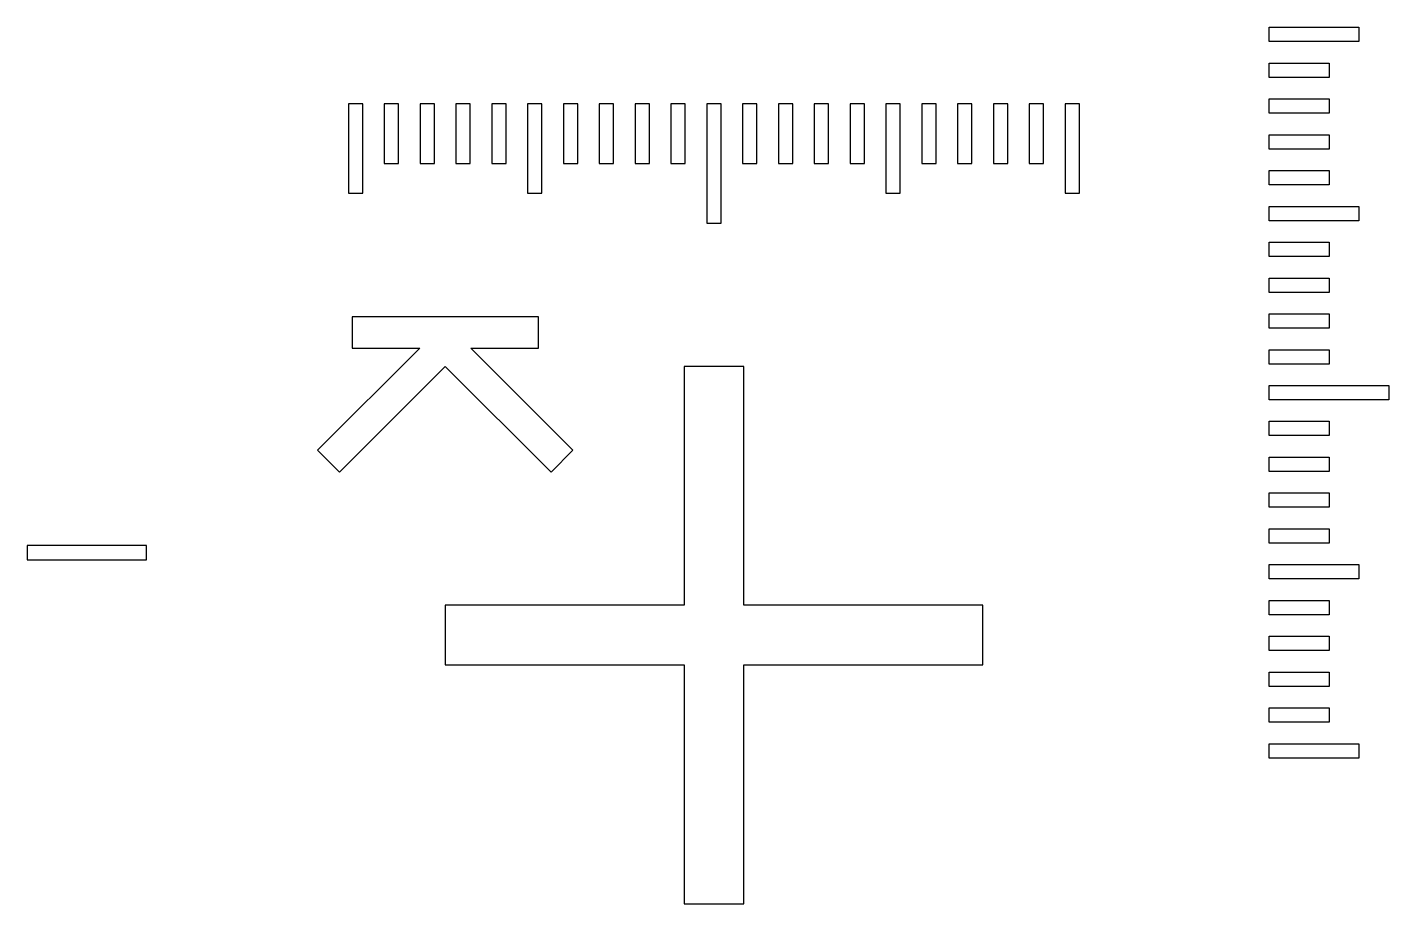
# Model space of a CAD drawing. Extents: x -24531 to 102469, y 86631 to 213631.
# Drawn here: x 53407 to 54547, y 164423 to 165157 of the extents above; entities that cross this region are included whole.
import ezdxf

# ---------------------------------------------------------------- set-up
doc = ezdxf.new("R2010")
doc.units = 13
doc.layers.add('CL - Main', color=150, linetype='Continuous')

msp = doc.modelspace()

# ---------------------------------------------------------------- linework, layer by layer
at = {"layer": 'CL - Main'}
for p, q in [((54447.1, 165157.4), (54522.1, 165157.4)), ((54447.1, 165145.4), (54447.1, 165157.4)), ((54522.1, 165157.4), (54522.1, 165145.4)), ((54522.1, 165145.4), (54447.1, 165145.4)), ((54447.1, 165127.4), (54497.1, 165127.4)), ((54447.1, 165115.4), (54447.1, 165127.4)), ((54497.1, 165127.4), (54497.1, 165115.4)), ((54497.1, 165115.4), (54447.1, 165115.4)), ((54447.1, 165097.4), (54497.1, 165097.4)), ((54447.1, 165085.4), (54447.1, 165097.4)), ((54497.1, 165097.4), (54497.1, 165085.4)), ((53676.1, 165093.4), (53676.1, 165018.4)), ((53688.1, 165093.4), (53676.1, 165093.4)), ((53688.1, 165018.4), (53688.1, 165093.4)), ((53706.1, 165093.4), (53706.1, 165043.4)), ((53718.1, 165093.4), (53706.1, 165093.4)), ((53718.1, 165043.4), (53718.1, 165093.4)), ((53736.1, 165093.4), (53736.1, 165043.4)), ((53748.1, 165093.4), (53736.1, 165093.4)), ((53748.1, 165043.4), (53748.1, 165093.4)), ((53766.1, 165093.4), (53766.1, 165043.4)), ((53778.1, 165093.4), (53766.1, 165093.4)), ((53778.1, 165043.4), (53778.1, 165093.4)), ((53796.1, 165093.4), (53796.1, 165043.4)), ((53808.1, 165093.4), (53796.1, 165093.4)), ((53808.1, 165043.4), (53808.1, 165093.4)), ((53826.1, 165093.4), (53826.1, 165018.4)), ((53838.1, 165093.4), (53826.1, 165093.4)), ((53838.1, 165018.4), (53838.1, 165093.4)), ((53856.1, 165093.4), (53856.1, 165043.4)), ((53868.1, 165093.4), (53856.1, 165093.4)), ((53868.1, 165043.4), (53868.1, 165093.4)), ((53886.1, 165093.4), (53886.1, 165043.4)), ((53898.1, 165093.4), (53886.1, 165093.4)), ((53898.1, 165043.4), (53898.1, 165093.4)), ((53916.1, 165093.4), (53916.1, 165043.4)), ((53928.1, 165093.4), (53916.1, 165093.4)), ((53928.1, 165043.4), (53928.1, 165093.4)), ((53946.1, 165093.4), (53946.1, 165043.4)), ((53958.1, 165093.4), (53946.1, 165093.4)), ((53958.1, 165043.4), (53958.1, 165093.4)), ((53976.1, 165093.4), (53976.1, 164993.4)), ((53988.1, 165093.4), (53976.1, 165093.4)), ((53988.1, 164993.4), (53988.1, 165093.4)), ((54006.1, 165093.4), (54006.1, 165043.4)), ((54018.1, 165093.4), (54006.1, 165093.4)), ((54018.1, 165043.4), (54018.1, 165093.4)), ((54036.1, 165093.4), (54036.1, 165043.4)), ((54048.1, 165093.4), (54036.1, 165093.4)), ((54048.1, 165043.4), (54048.1, 165093.4)), ((54066.1, 165093.4), (54066.1, 165043.4)), ((54078.1, 165093.4), (54066.1, 165093.4)), ((54078.1, 165043.4), (54078.1, 165093.4)), ((54096.1, 165093.4), (54096.1, 165043.4)), ((54108.1, 165093.4), (54096.1, 165093.4)), ((54108.1, 165043.4), (54108.1, 165093.4)), ((54126.1, 165093.4), (54126.1, 165018.4)), ((54138.1, 165093.4), (54126.1, 165093.4)), ((54138.1, 165018.4), (54138.1, 165093.4)), ((54156.1, 165093.4), (54156.1, 165043.4)), ((54168.1, 165093.4), (54156.1, 165093.4)), ((54168.1, 165043.4), (54168.1, 165093.4)), ((54186.1, 165093.4), (54186.1, 165043.4)), ((54198.1, 165093.4), (54186.1, 165093.4)), ((54198.1, 165043.4), (54198.1, 165093.4)), ((54216.1, 165093.4), (54216.1, 165043.4)), ((54228.1, 165093.4), (54216.1, 165093.4)), ((54228.1, 165043.4), (54228.1, 165093.4)), ((54246.1, 165093.4), (54246.1, 165043.4)), ((54258.1, 165093.4), (54246.1, 165093.4)), ((54258.1, 165043.4), (54258.1, 165093.4)), ((54276.1, 165093.4), (54276.1, 165018.4)), ((54288.1, 165093.4), (54276.1, 165093.4)), ((54288.1, 165018.4), (54288.1, 165093.4)), ((54497.1, 165085.4), (54447.1, 165085.4)), ((54447.1, 165067.4), (54497.1, 165067.4)), ((54447.1, 165055.4), (54447.1, 165067.4)), ((54497.1, 165067.4), (54497.1, 165055.4)), ((54497.1, 165055.4), (54447.1, 165055.4)), ((53706.1, 165043.4), (53718.1, 165043.4)), ((53736.1, 165043.4), (53748.1, 165043.4)), ((53766.1, 165043.4), (53778.1, 165043.4)), ((53796.1, 165043.4), (53808.1, 165043.4)), ((53856.1, 165043.4), (53868.1, 165043.4)), ((53886.1, 165043.4), (53898.1, 165043.4)), ((53916.1, 165043.4), (53928.1, 165043.4)), ((53946.1, 165043.4), (53958.1, 165043.4)), ((54006.1, 165043.4), (54018.1, 165043.4)), ((54036.1, 165043.4), (54048.1, 165043.4)), ((54066.1, 165043.4), (54078.1, 165043.4)), ((54096.1, 165043.4), (54108.1, 165043.4)), ((54156.1, 165043.4), (54168.1, 165043.4)), ((54186.1, 165043.4), (54198.1, 165043.4)), ((54216.1, 165043.4), (54228.1, 165043.4)), ((54246.1, 165043.4), (54258.1, 165043.4)), ((54447.1, 165037.4), (54497.1, 165037.4)), ((54447.1, 165025.4), (54447.1, 165037.4)), ((54497.1, 165037.4), (54497.1, 165025.4)), ((53676.1, 165018.4), (53688.1, 165018.4)), ((53826.1, 165018.4), (53838.1, 165018.4)), ((54126.1, 165018.4), (54138.1, 165018.4)), ((54276.1, 165018.4), (54288.1, 165018.4)), ((54497.1, 165025.4), (54447.1, 165025.4)), ((54447.1, 165007.4), (54522.1, 165007.4)), ((54447.1, 164995.4), (54447.1, 165007.4)), ((54522.1, 165007.4), (54522.1, 164995.4)), ((53976.1, 164993.4), (53988.1, 164993.4)), ((54522.1, 164995.4), (54447.1, 164995.4)), ((54447.1, 164977.4), (54497.1, 164977.4)), ((54447.1, 164965.4), (54447.1, 164977.4)), ((54497.1, 164977.4), (54497.1, 164965.4)), ((54497.1, 164965.4), (54447.1, 164965.4)), ((54447.1, 164947.4), (54497.1, 164947.4)), ((54447.1, 164935.4), (54447.1, 164947.4)), ((54497.1, 164947.4), (54497.1, 164935.4)), ((54497.1, 164935.4), (54447.1, 164935.4)), ((53679.1, 164914.8), (53679.1, 164888.8)), ((53835.1, 164914.8), (53679.1, 164914.8)), ((53835.1, 164888.8), (53835.1, 164914.8)), ((54447.1, 164917.4), (54497.1, 164917.4)), ((54447.1, 164905.4), (54447.1, 164917.4)), ((54497.1, 164917.4), (54497.1, 164905.4)), ((54497.1, 164905.4), (54447.1, 164905.4)), ((53735.7, 164888.8), (53650.2, 164803.3)), ((53679.1, 164888.8), (53735.7, 164888.8)), ((53778.5, 164888.8), (53835.1, 164888.8)), ((53778.5, 164888.8), (53864, 164803.3)), ((54447.1, 164887.4), (54497.1, 164887.4)), ((54447.1, 164875.4), (54447.1, 164887.4)), ((54497.1, 164887.4), (54497.1, 164875.4)), ((53757.1, 164873.4), (53668.6, 164784.9)), ((53757.1, 164873.4), (53845.7, 164784.9)), ((53957.1, 164873.4), (53957.1, 164673.4)), ((54007.1, 164873.4), (53957.1, 164873.4)), ((54007.1, 164673.4), (54007.1, 164873.4)), ((54497.1, 164875.4), (54447.1, 164875.4)), ((54447.1, 164857.4), (54547.1, 164857.4)), ((54447.1, 164845.4), (54447.1, 164857.4)), ((54547.1, 164857.4), (54547.1, 164845.4)), ((54547.1, 164845.4), (54447.1, 164845.4)), ((54447.1, 164827.4), (54497.1, 164827.4)), ((54447.1, 164815.4), (54447.1, 164827.4)), ((54497.1, 164827.4), (54497.1, 164815.4)), ((54497.1, 164815.4), (54447.1, 164815.4)), ((53650.2, 164803.3), (53668.6, 164784.9)), ((53864, 164803.3), (53845.7, 164784.9)), ((54447.1, 164797.4), (54497.1, 164797.4)), ((54447.1, 164785.4), (54447.1, 164797.4)), ((54497.1, 164797.4), (54497.1, 164785.4)), ((54497.1, 164785.4), (54447.1, 164785.4)), ((54447.1, 164767.4), (54497.1, 164767.4)), ((54447.1, 164755.4), (54447.1, 164767.4)), ((54497.1, 164767.4), (54497.1, 164755.4)), ((54497.1, 164755.4), (54447.1, 164755.4)), ((54447.1, 164737.4), (54497.1, 164737.4)), ((54447.1, 164725.4), (54447.1, 164737.4)), ((54497.1, 164737.4), (54497.1, 164725.4)), ((53507.1, 164723.4), (53407.1, 164723.4)), ((53407.1, 164723.4), (53407.1, 164711.4)), ((53507.1, 164711.4), (53507.1, 164723.4)), ((54497.1, 164725.4), (54447.1, 164725.4)), ((53407.1, 164711.4), (53507.1, 164711.4)), ((54447.1, 164707.4), (54522.1, 164707.4)), ((54447.1, 164695.4), (54447.1, 164707.4)), ((54522.1, 164707.4), (54522.1, 164695.4)), ((54522.1, 164695.4), (54447.1, 164695.4)), ((53957.1, 164673.4), (53757.1, 164673.4)), ((53757.1, 164673.4), (53757.1, 164623.4)), ((54207.1, 164673.4), (54007.1, 164673.4)), ((54207.1, 164623.4), (54207.1, 164673.4)), ((54447.1, 164677.4), (54497.1, 164677.4)), ((54447.1, 164665.4), (54447.1, 164677.4)), ((54497.1, 164677.4), (54497.1, 164665.4)), ((54497.1, 164665.4), (54447.1, 164665.4)), ((54447.1, 164647.4), (54497.1, 164647.4)), ((54447.1, 164635.4), (54447.1, 164647.4)), ((54497.1, 164647.4), (54497.1, 164635.4)), ((54497.1, 164635.4), (54447.1, 164635.4)), ((53757.1, 164623.4), (53957.1, 164623.4)), ((53957.1, 164623.4), (53957.1, 164423.4)), ((54007.1, 164423.4), (54007.1, 164623.4)), ((54007.1, 164623.4), (54207.1, 164623.4)), ((54447.1, 164617.4), (54497.1, 164617.4)), ((54447.1, 164605.4), (54447.1, 164617.4)), ((54497.1, 164617.4), (54497.1, 164605.4)), ((54497.1, 164605.4), (54447.1, 164605.4)), ((54447.1, 164587.4), (54497.1, 164587.4)), ((54447.1, 164575.4), (54447.1, 164587.4)), ((54497.1, 164587.4), (54497.1, 164575.4)), ((54497.1, 164575.4), (54447.1, 164575.4)), ((54447.1, 164557.4), (54522.1, 164557.4)), ((54447.1, 164545.4), (54447.1, 164557.4)), ((54522.1, 164557.4), (54522.1, 164545.4)), ((54522.1, 164545.4), (54447.1, 164545.4)), ((53957.1, 164423.4), (54007.1, 164423.4))]:
    msp.add_line(p, q, dxfattribs=at)

doc.saveas('drawing.dxf')
